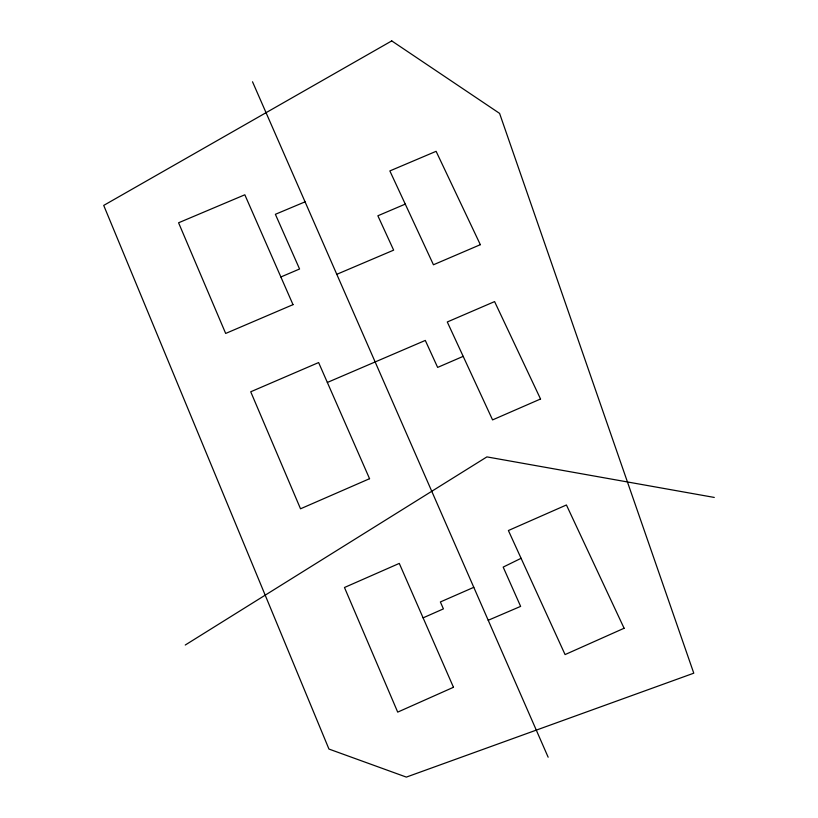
<?xml version="1.0" encoding="UTF-8"?>
<svg xmlns="http://www.w3.org/2000/svg" width="818" height="818" viewBox="0 0 818 818"><rect width="100%" height="100%" fill="white"/><g stroke="black" fill="none" stroke-linecap="round" stroke-linejoin="round"><path stroke-width="1.23" d="M185.257 645.024L486.904 456.894L714.288 497.436M521.086 558.305L503.182 567.099L520.626 606.383L488.213 620.279M423.1 617.856L443.417 608.878L440.37 601.956L473.796 587.324M463.182 356.362L437.64 367.405L425.299 340.431L327.353 382.456M280.871 276.975L299.572 268.999L275.38 214.306L305.073 201.841M405.268 204.111L377.865 215.778L393.642 250.144L336.791 274.316M252.517 81.78L548.152 757.212M391.74 40.9L103.712 205.41L328.948 749.053L406.352 777.1L693.776 673.183L499.583 113.385L391.74 40.9M624.103 628.255L565.074 654.584L508.397 530.524L566.424 504.982L624.103 628.255M453.469 687.284L397.701 712.12L344.47 587.498L399.286 563.408L453.469 687.284M540.545 399L492.569 419.9L447.282 321.975L494.593 301.597L540.545 399M369.562 478.704L300.523 508.796L250.727 391.781L318.621 362.558L369.562 478.704M480.34 244.684L433.448 264.776L389.859 170.931L436.106 151.32L480.34 244.684M293.008 304.654L225.676 333.447L178.58 222.782L244.827 194.786L293.008 304.654"/></g></svg>
